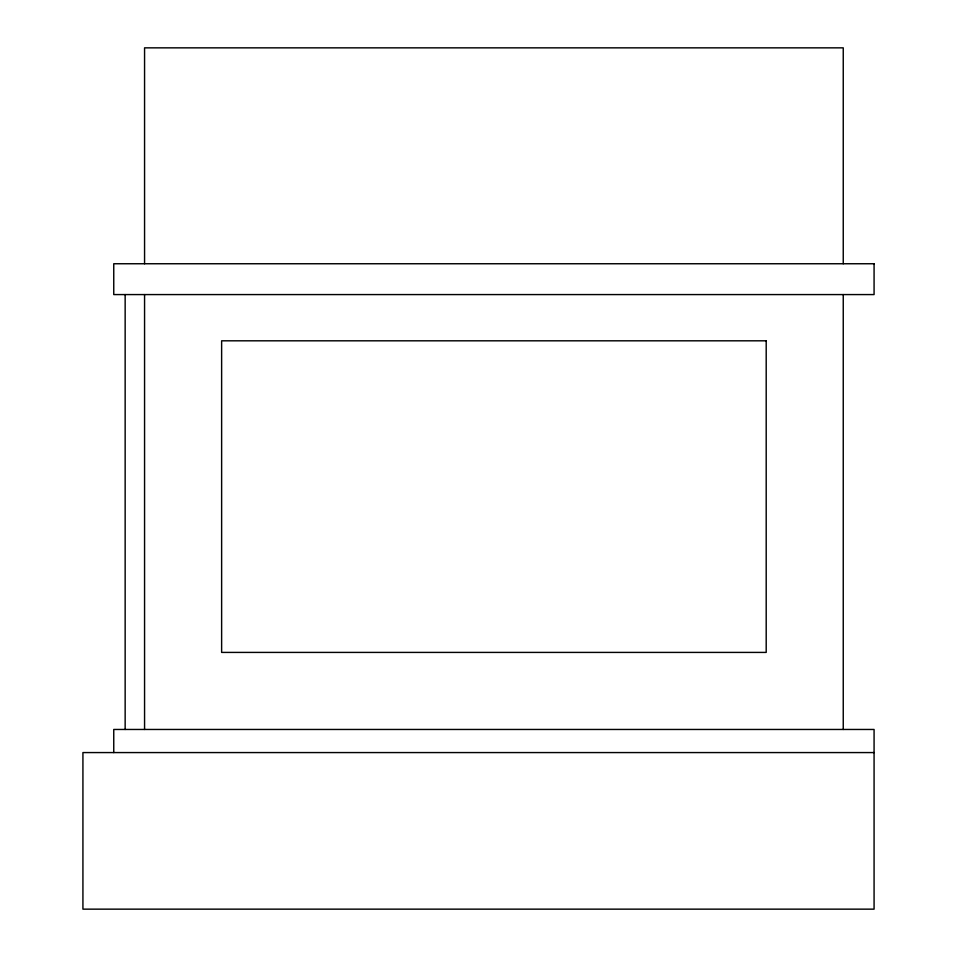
<?xml version="1.0" encoding="UTF-8"?>
<svg xmlns="http://www.w3.org/2000/svg" width="957" height="957" viewBox="0 0 957 957"><rect width="100%" height="100%" fill="white"/><g stroke="black" fill="none" stroke-linecap="round" stroke-linejoin="round"><path stroke-width="1.44" d="M874.076 752.573L82.924 752.573L82.924 909.15L874.076 909.15L874.076 729.461L113.751 729.461L113.751 752.573M843.249 263.749L843.249 47.85L144.567 47.85L144.567 263.749M843.249 294.577L843.249 729.461M144.567 294.577L144.567 729.461M125.152 294.577L125.152 729.461M874.076 263.749L113.751 263.749L113.751 294.577L874.076 294.577L874.076 263.749M766.198 340.812L221.629 340.812L221.629 652.411L766.198 652.411L766.198 340.812"/></g></svg>
